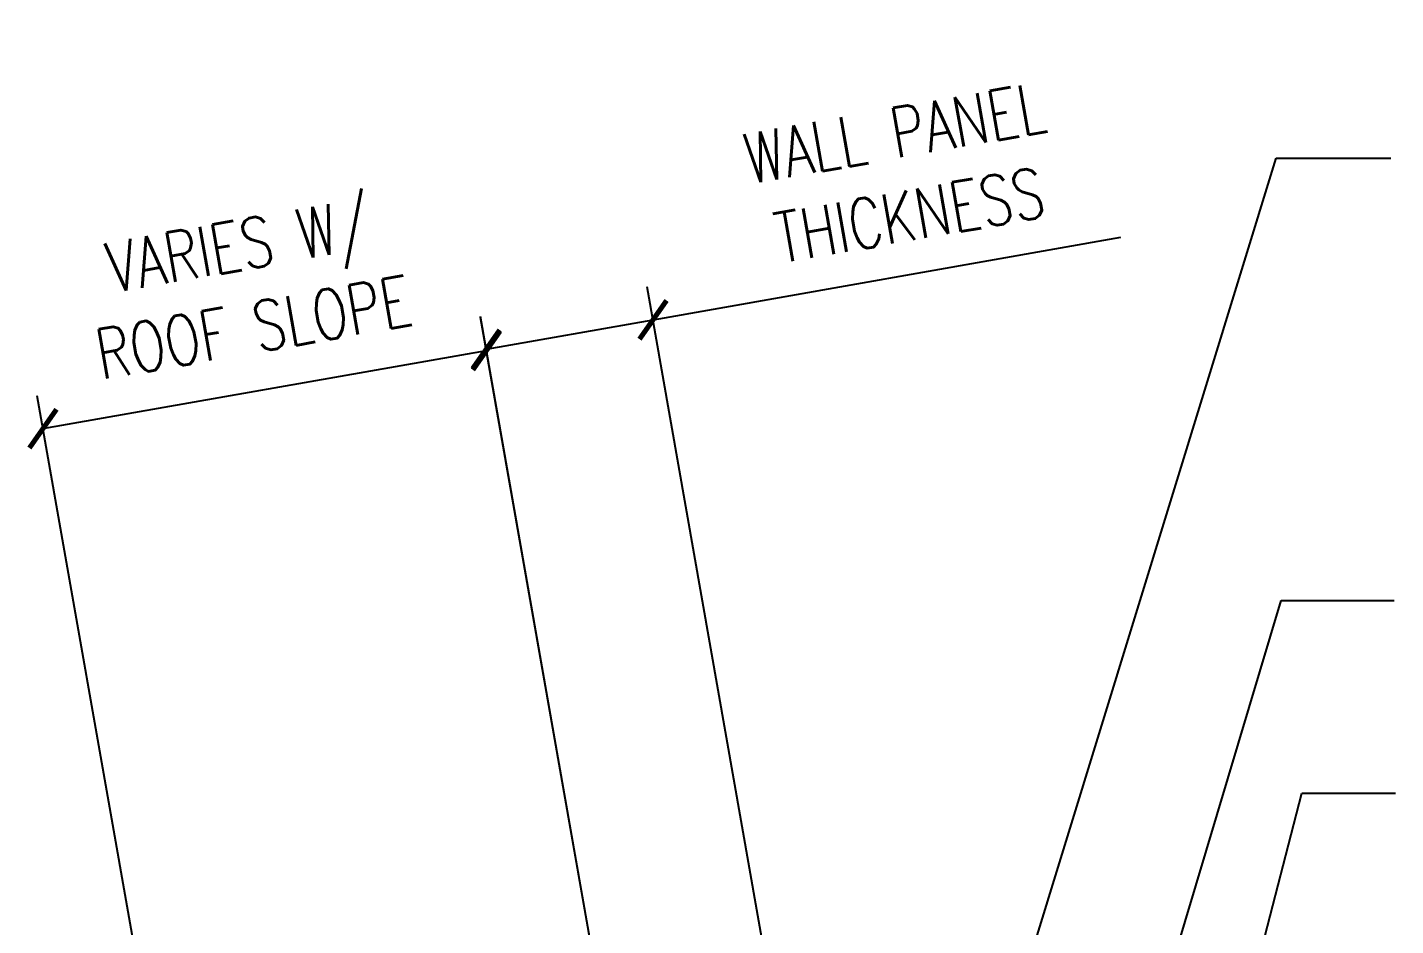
# Model space of a CAD drawing. Header units: inches. Extents: x 1.1 to 40.5, y 6.9 to 56.6.
# Drawn here: x 17.52 to 27.77, y 30.17 to 36.89 of the extents above; entities that cross this region are included whole.
import ezdxf

# ---------------------------------------------------------------- set-up
doc = ezdxf.new("R2010")
doc.units = ezdxf.units.IN
doc.header["$MEASUREMENT"] = 0
doc.layers.add('DIM', color=2, linetype='Continuous')
doc.styles.add('TEXT', font='SIMPLEX', dxfattribs={"width": 0.75, "height": 6})
doc.styles.add('TEXT1', font='ROMANS.shx', dxfattribs={"width": 0.75, "height": 0.375})
doc.dimstyles.new('DETAIL', dxfattribs={"dimscale": 4, "dimtxt": 0.375, "dimasz": 0.0625, "dimexe": 0.0625, "dimexo": 0.125, "dimgap": 0.0625, "dimtad": 1, "dimdec": 4, "dimzin": 3, "dimdsep": 46, "dimlunit": 4, "dimtxsty": 'TEXT1', "dimblk": 'ARCHTICK', "dimcen": 0.0625, "dimclrd": 7, "dimclre": 7, "dimclrt": 2, "dimadec": 0, "dimazin": 0, "dimtfac": 0.59375, "dimtdec": 4, "dimtmove": 0, "dimatfit": 3, "dimfxl": 0, "dimfrac": 2, "dimtolj": 1, "dimtzin": 3, "dimarcsym": 0})
doc.dimstyles.new('DETAIL$7', dxfattribs={"dimscale": 4, "dimtxt": 6, "dimasz": 0.125, "dimexe": 0.0625, "dimexo": 0.125, "dimgap": 0.0625, "dimtad": 1, "dimdec": 5, "dimzin": 3, "dimdsep": 46, "dimlunit": 4, "dimtxsty": 'TEXT', "dimblk": 'ARCHTICK', "dimcen": 0.0625, "dimclrd": 7, "dimclre": 7, "dimclrt": 2, "dimadec": 0, "dimazin": 0, "dimtfac": 0.666667, "dimtdec": 5, "dimtmove": 0, "dimatfit": 3, "dimfxl": 0, "dimfrac": 2, "dimtolj": 1, "dimtzin": 3, "dimarcsym": 0})

# ---------------------------------------------------------------- blocks, each defined once
blk = doc.blocks.new('_ArchTick')
at = {"color": 0, "linetype": 'ByBlock', "const_width": 0.15}
blk.add_lwpolyline([(-0.5, -0.5), (0.5, 0.5)], dxfattribs=at)
blk = doc.blocks.new('*D16')
at = {"layer": 'DEFPOINTS', "color": 0}
for p in [(20.96, 34.475), (22.402, 26.294), (19.081, 25.708)]:
    blk.add_point(p, dxfattribs=at)
at = {"layer": 'DIM', "color": 7, "lineweight": -2}
for p, q in [((22.315, 26.786), (20.916, 34.722)), ((17.638, 33.89), (20.96, 34.475)), ((18.994, 26.201), (17.594, 34.136))]:
    blk.add_line(p, q, dxfattribs=at)
at = {"layer": 'DIM', "color": 7, "lineweight": -2, "xscale": 0.25, "yscale": 0.25, "zscale": 0.25}
for p, rotation in [((20.96, 34.475), 9.999999999999849), ((17.638, 33.89), 189.9999999999998)]:
    blk.add_blockref('_ArchTick', p, dxfattribs=dict(at, rotation=rotation))
at = {"layer": 'DIM', "color": 2, "insert": (19.162, 34.956), "char_height": 0.375, "attachment_point": 5, "rotation": 10, "style": 'TEXT1'}
blk.add_mtext('\\A1;VARIES W/\\PROOF SLOPE', dxfattribs=at)
blk = doc.blocks.new('*D17')
at = {"layer": 'DEFPOINTS', "color": 0}
for p in [(22.208, 34.705), (23.652, 26.514), (22.402, 26.294)]:
    blk.add_point(p, dxfattribs=at)
at = {"layer": 'DIM', "color": 7, "lineweight": -2}
for p, q in [((22.208, 34.705), (25.712, 35.323)), ((23.565, 27.007), (22.165, 34.951)), ((22.315, 26.786), (20.915, 34.731)), ((20.958, 34.484), (22.208, 34.705))]:
    blk.add_line(p, q, dxfattribs=at)
at = {"layer": 'DIM', "color": 7, "lineweight": -2, "xscale": 0.25, "yscale": 0.25, "zscale": 0.25}
for p, rotation in [((22.208, 34.705), 9.99999999999995), ((20.958, 34.484), 189.9999999999999)]:
    blk.add_blockref('_ArchTick', p, dxfattribs=dict(at, rotation=rotation))
at = {"layer": 'DIM', "color": 2, "insert": (24.076, 35.796), "char_height": 0.375, "attachment_point": 5, "rotation": 10, "style": 'TEXT1'}
blk.add_mtext('\\A1;{WALL PANEL}\\P{THICKNESS}', dxfattribs=at)

msp = doc.modelspace()

# ---------------------------------------------------------------- dimensions: what is measured, and where the dimension line sits
at = {"layer": 'DIM'}
dim = msp.add_linear_dim(base=(22.20801, 34.70472), p1=(22.40221, 26.29385), p2=(23.65221, 26.51426), angle=10, text='{WALL PANEL}\\P{THICKNESS}', dimstyle='DETAIL', dxfattribs=at)
dim.commit()
dim.dimension.update_dxf_attribs({"geometry": '*D17', "text_midpoint": (24.20621, 35.05705), "dimtype": 160})
dim = msp.add_aligned_dim(p1=(19.08051, 25.70815), p2=(22.40221, 26.29385), distance=8.30769, text='VARIES W/\\PROOF SLOPE', dimstyle='DETAIL', dxfattribs=at)
dim.commit()
dim.dimension.update_dxf_attribs({"geometry": '*D16', "text_midpoint": (19.16231, 34.95626)})

# ---------------------------------------------------------------- leaders
for points in [[(24.62882, 28.60893), (26.87685, 35.91581), (27.73614, 35.91581)], [(25.17094, 26.78205), (26.91346, 32.60196), (27.76065, 32.60196)], [(25.40672, 24.74449), (27.06893, 31.16065), (27.77089, 31.16065)]]:
    msp.add_leader(points, dimstyle='DETAIL$7')

doc.saveas('drawing.dxf')
